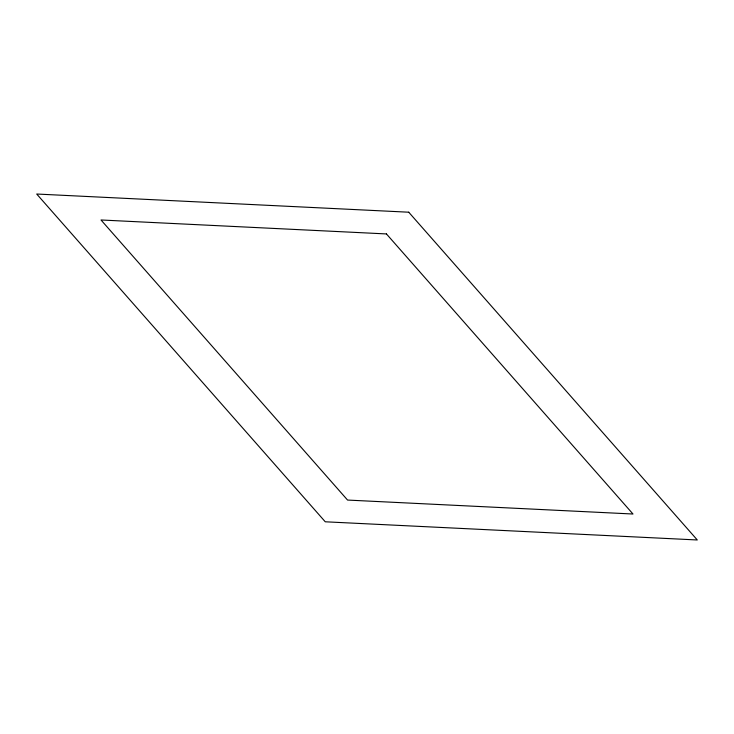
<?xml version="1.0" encoding="UTF-8"?>
<svg xmlns="http://www.w3.org/2000/svg" width="734" height="734" viewBox="0 0 734 734"><rect width="100%" height="100%" fill="white"/><g stroke="black" fill="none" stroke-linecap="round" stroke-linejoin="round"><path stroke-width="1.1" d="M408.737 212.209L36.7 194.024L325.263 521.791L697.3 539.976L408.737 212.209M386.433 233.935L100.998 219.98L347.567 500.065L633.002 514.02L386.433 233.935"/></g></svg>
